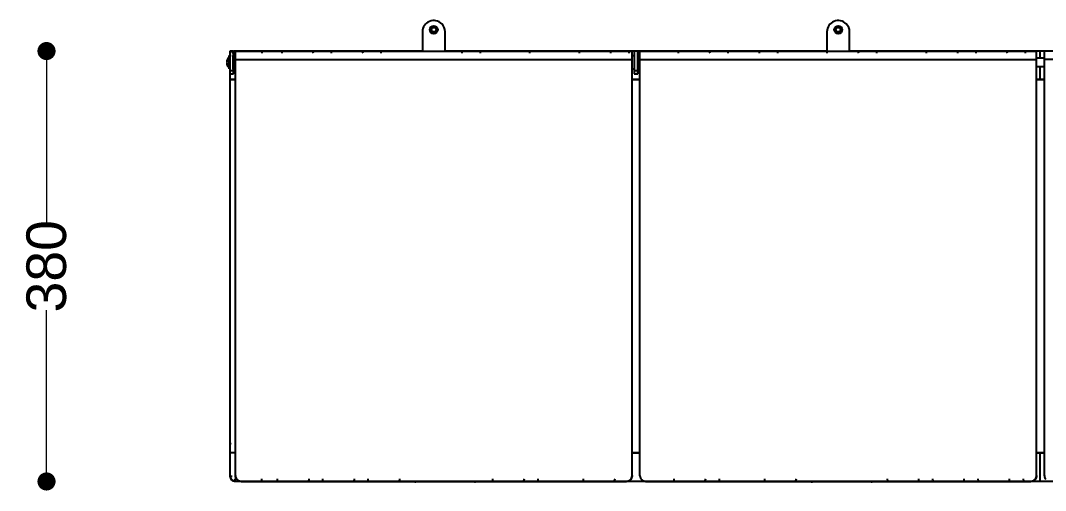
# Model space of a CAD drawing. Header units: millimetres. Extents: x 10366 to 18128, y 24546 to 29685.
# Drawn here: x 16061 to 16965, y 26720 to 27135 of the extents above; entities that cross this region are included whole.
import ezdxf

# ---------------------------------------------------------------- set-up
doc = ezdxf.new("R2010")
doc.units = ezdxf.units.MM
doc.header["$LTSCALE"] = 3
doc.layers.add('DomyÅ›lny', color=7, linetype='Continuous')
doc.styles.get("Standard").update_dxf_attribs({"font": 'arial.ttf'})
doc.dimstyles.new('MATEUSZ', dxfattribs={"dimtxt": 35, "dimasz": 16, "dimexe": 0.18, "dimexo": 0.0625, "dimgap": 0.09, "dimtad": 0, "dimdec": 0, "dimdsep": 46, "dimtxsty": 'Standard', "dimblk": 'DOT', "dimcen": 0.09, "dimse1": 1, "dimse2": 1, "dimadec": 0, "dimazin": 0, "dimtfac": 1, "dimtdec": 0, "dimtofl": 0, "dimtmove": 0, "dimatfit": 3, "dimfxl": 1, "dimtolj": 1, "dimtzin": 0, "dimlwd": 9, "dimlwe": 9, "dimarcsym": 0})

# ---------------------------------------------------------------- blocks, each defined once
blk = doc.blocks.new('_Dot')
at = {"color": 0, "linetype": 'ByBlock', "lineweight": -2}
blk.add_line((-0.5, 0), (-1, 0), dxfattribs=at)
at = {"color": 0, "linetype": 'ByBlock', "const_width": 0.5}
blk.add_lwpolyline([(-0.25, 0, 1), (0.25, 0, 1)], format="xyb", close=True, dxfattribs=at)
blk = doc.blocks.new('*D44')
at = {"color": 0, "lineweight": 9, "transparency": 16777216}
for p, q in [((16083.75, 27092.14), (16083.75, 26956.74)), ((16083.75, 26743.98), (16083.75, 26879.38))]:
    blk.add_line(p, q, dxfattribs=at)
at = {"layer": 'Defpoints', "color": 0, "transparency": 16777216}
for p in [(16250.55, 27108.14), (16083.75, 26727.98), (16255.58, 26727.98)]:
    blk.add_point(p, dxfattribs=at)
at = {"color": 0, "lineweight": 9, "transparency": 16777216, "xscale": 16, "yscale": 16, "zscale": 16}
for p, rotation in [((16083.75, 27108.14), 90), ((16083.75, 26727.98), 270)]:
    blk.add_blockref('_Dot', p, dxfattribs=dict(at, rotation=rotation))
at = {"color": 0, "transparency": 16777216, "insert": (16083.75, 26918.06), "char_height": 35, "attachment_point": 5, "rotation": 90}
blk.add_mtext('\\A1;380', dxfattribs=at)

msp = doc.modelspace()

# ---------------------------------------------------------------- linework, layer by layer
at = {"layer": 'DomyÅ›lny'}
for p, q in [((16415.55, 27125.14), (16415.55, 27108.14)), ((16435.55, 27108.14), (16435.55, 27125.14)), ((16772.55, 27125.14), (16772.55, 27108.14)), ((16792.55, 27108.14), (16792.55, 27125.14)), ((16248.65, 27108.14), (16245.65, 27108.14)), ((16250.55, 27108.14), (16600.55, 27108.14)), ((16415.65, 27108.14), (16250.65, 27108.14)), ((16772.57, 27108.14), (16434.71, 27108.14)), ((16605.55, 27108.14), (16602.55, 27108.14)), ((16607.55, 27108.14), (16957.55, 27108.14)), ((16960.65, 27108.14), (16791.63, 27108.14)), ((16960.65, 27102.14), (16960.65, 27108.14)), ((17130.02, 27108.14), (16960.65, 27108.14)), ((16960.65, 27102.14), (16960.65, 27108.14)), ((17314.75, 27108.14), (16964.75, 27108.14)), ((16244.83, 27099.64), (16243.06, 27099.64)), ((16244.83, 27096.64), (16243.06, 27096.64)), ((16244.83, 27103.89), (16245.63, 27103.89)), ((16250.54, 27104.14), (16248.54, 27104.14)), ((16250.55, 26733.13), (16250.55, 27100.54)), ((16250.55, 27100.54), (16600.55, 27100.54)), ((16600.55, 27104.14), (16602.55, 27104.14)), ((16600.55, 26733.13), (16600.55, 27100.54)), ((16607.55, 27104.14), (16605.55, 27104.14)), ((16607.55, 26733.13), (16607.55, 27100.54)), ((16607.55, 27100.54), (16957.55, 27100.54)), ((16957.55, 27102.14), (16964.75, 27102.14)), ((16957.55, 26733.13), (16957.55, 27100.54)), ((17314.75, 27100.54), (16964.75, 27100.54)), ((16964.75, 26733.13), (16964.75, 27100.54)), ((16244.83, 27092.39), (16245.63, 27092.39)), ((16245.65, 27092.68), (16245.65, 27083.16)), ((16245.65, 27091.07), (16248.65, 27091.07)), ((16245.65, 27088.14), (16248.65, 27088.14)), ((16250.54, 27092.14), (16248.54, 27092.14)), ((16602.55, 27092.14), (16600.55, 27092.14)), ((16602.55, 27091.07), (16605.55, 27091.07)), ((16602.55, 27088.14), (16605.55, 27088.14)), ((16607.55, 27092.14), (16605.55, 27092.14)), ((16964.75, 27094.14), (16957.55, 27094.14)), ((16960.65, 27083.16), (16960.65, 27094.14)), ((16960.65, 27083.16), (16960.65, 27094.14)), ((16250.55, 27083.16), (16245.65, 27083.16)), ((16245.65, 27083.16), (16245.65, 26753.16)), ((16245.65, 27083.16), (16250.55, 27083.16)), ((16607.55, 27083.16), (16600.55, 27083.16)), ((16600.55, 27083.16), (16607.55, 27083.16)), ((16964.75, 27083.16), (16957.55, 27083.16)), ((16957.55, 27083.16), (16960.65, 27083.16)), ((16960.65, 27083.16), (16964.75, 27083.16)), ((16250.55, 26753.16), (16245.65, 26753.16)), ((16245.65, 26753.16), (16245.65, 26733.18)), ((16250.55, 26753.16), (16245.65, 26753.16)), ((16600.55, 26753.16), (16607.55, 26753.16)), ((16607.55, 26753.16), (16600.55, 26753.16)), ((16957.55, 26753.16), (16964.75, 26753.16)), ((16960.65, 26753.16), (16957.55, 26753.16)), ((16960.65, 26728.18), (16960.65, 26753.16)), ((16964.75, 26753.16), (16960.65, 26753.16)), ((16960.65, 26728.18), (16960.65, 26753.16)), ((16250.55, 26732.98), (16250.55, 26733.13)), ((16250.65, 26728.18), (16960.65, 26728.18)), ((16255.58, 26728.14), (16595.52, 26728.14)), ((16255.58, 26727.98), (16595.52, 26727.98)), ((16600.55, 26733.13), (16600.55, 26732.98)), ((16607.55, 26732.98), (16607.55, 26733.13)), ((16612.58, 26728.14), (16952.52, 26728.14)), ((16612.58, 26727.98), (16952.52, 26727.98)), ((16957.55, 26733.13), (16957.55, 26732.98)), ((16960.65, 26728.18), (17671.65, 26728.18)), ((16964.75, 26733.13), (16964.75, 26732.98))]:
    msp.add_line(p, q, dxfattribs=at)
for points in [[(16245.65, 27108.14, 0), (16245.65, 27108.14, 0), (16245.65, 27108.14, 0), (16245.65, 27108.14, 0), (16245.65, 27108.14, 0), (16245.65, 27108.14, 0), (16245.65, 27108.14, 0), (16245.65, 27108.14, 0), (16245.65, 27108.14, 0), (16245.65, 27108.14, 0), (16245.65, 27108.14, 0), (16245.65, 27108.14, 0), (16245.65, 27108.13, 0), (16245.65, 27108.1, 0), (16245.65, 27107.98, 0), (16245.65, 27107.46, 0), (16245.65, 27102.01, 0), (16245.65, 27091.07, 0)], [(16248.65, 27091.07, 0), (16248.65, 27108.14, 0)], [(16250.14, 27108.13, 0), (16250.14, 27108.13, 0), (16250.14, 27108.13, 0), (16250.14, 27108.13, 0), (16250.14, 27108.13, 0), (16250.14, 27108.13, 0), (16250.14, 27108.13, 0), (16250.14, 27108.13, 0), (16250.14, 27108.13, 0), (16250.14, 27108.13, 0), (16250.14, 27108.13, 0), (16250.14, 27108.13, 0), (16250.14, 27108.13, 0), (16250.14, 27108.13, 0), (16250.14, 27108.12, 0), (16250.14, 27108.07, 0), (16250.14, 27107.89, 0), (16250.14, 27106.13, 0)], [(16250.55, 27100.54, 0), (16250.55, 27108.14, 0)], [(16273.65, 27108.13, 0), (16273.65, 27108.13, 0), (16273.65, 27108.13, 0), (16273.65, 27108.13, 0), (16273.65, 27108.13, 0), (16273.65, 27108.13, 0), (16273.65, 27108.13, 0), (16273.65, 27108.13, 0), (16273.65, 27108.13, 0), (16273.65, 27108.13, 0), (16273.65, 27108.13, 0), (16273.65, 27108.13, 0), (16273.65, 27108.13, 0), (16273.65, 27108.13, 0), (16273.65, 27108.12, 0), (16273.65, 27108.07, 0), (16273.65, 27107.89, 0), (16273.65, 27106.13, 0)], [(16291.38, 27108.18, 0), (16291.38, 27108.18, 0), (16291.38, 27108.18, 0), (16291.38, 27108.18, 0), (16291.38, 27108.18, 0), (16291.38, 27108.18, 0), (16291.38, 27108.18, 0), (16291.38, 27108.18, 0), (16291.38, 27108.18, 0), (16291.38, 27108.18, 0), (16291.38, 27108.18, 0), (16291.38, 27108.18, 0), (16291.38, 27108.18, 0), (16291.38, 27108.18, 0), (16291.38, 27108.17, 0), (16291.38, 27108.12, 0), (16291.38, 27107.93, 0), (16291.38, 27106.18, 0)], [(16335.13, 27108.18, 0), (16335.13, 27108.18, 0), (16335.13, 27108.18, 0), (16335.13, 27108.18, 0), (16335.13, 27108.18, 0), (16335.13, 27108.18, 0), (16335.13, 27108.18, 0), (16335.13, 27108.18, 0), (16335.13, 27108.18, 0), (16335.13, 27108.18, 0), (16335.13, 27108.18, 0), (16335.13, 27108.18, 0), (16335.13, 27108.18, 0), (16335.13, 27108.18, 0), (16335.13, 27108.17, 0), (16335.13, 27108.12, 0), (16335.13, 27107.93, 0), (16335.13, 27106.18, 0)], [(16378.88, 27108.18, 0), (16378.88, 27108.18, 0), (16378.88, 27108.18, 0), (16378.88, 27108.18, 0), (16378.88, 27108.18, 0), (16378.88, 27108.18, 0), (16378.88, 27108.18, 0), (16378.88, 27108.18, 0), (16378.88, 27108.18, 0), (16378.88, 27108.18, 0), (16378.88, 27108.18, 0), (16378.88, 27108.18, 0), (16378.88, 27108.18, 0), (16378.88, 27108.18, 0), (16378.88, 27108.17, 0), (16378.88, 27108.12, 0), (16378.88, 27107.93, 0), (16378.88, 27106.18, 0)], [(16466.38, 27108.18, 0), (16466.38, 27108.18, 0), (16466.38, 27108.18, 0), (16466.38, 27108.18, 0), (16466.38, 27108.18, 0), (16466.38, 27108.18, 0), (16466.38, 27108.18, 0), (16466.38, 27108.18, 0), (16466.38, 27108.18, 0), (16466.38, 27108.18, 0), (16466.38, 27108.18, 0), (16466.38, 27108.18, 0), (16466.38, 27108.18, 0), (16466.38, 27108.18, 0), (16466.38, 27108.17, 0), (16466.38, 27108.12, 0), (16466.38, 27107.93, 0), (16466.38, 27106.18, 0)], [(16510.13, 27108.18, 0), (16510.13, 27108.18, 0), (16510.13, 27108.18, 0), (16510.13, 27108.18, 0), (16510.13, 27108.18, 0), (16510.13, 27108.18, 0), (16510.13, 27108.18, 0), (16510.13, 27108.18, 0), (16510.13, 27108.18, 0), (16510.13, 27108.18, 0), (16510.13, 27108.18, 0), (16510.13, 27108.18, 0), (16510.13, 27108.18, 0), (16510.13, 27108.18, 0), (16510.13, 27108.17, 0), (16510.13, 27108.12, 0), (16510.13, 27107.93, 0), (16510.13, 27106.18, 0)], [(16553.88, 27108.18, 0), (16553.88, 27108.18, 0), (16553.88, 27108.18, 0), (16553.88, 27108.18, 0), (16553.88, 27108.18, 0), (16553.88, 27108.18, 0), (16553.88, 27108.18, 0), (16553.88, 27108.18, 0), (16553.88, 27108.18, 0), (16553.88, 27108.18, 0), (16553.88, 27108.18, 0), (16553.88, 27108.18, 0), (16553.88, 27108.18, 0), (16553.88, 27108.18, 0), (16553.88, 27108.17, 0), (16553.88, 27108.12, 0), (16553.88, 27107.93, 0), (16553.88, 27106.18, 0)], [(16597.63, 27108.18, 0), (16597.63, 27108.18, 0), (16597.63, 27108.18, 0), (16597.63, 27108.18, 0), (16597.63, 27108.18, 0), (16597.63, 27108.18, 0), (16597.63, 27108.18, 0), (16597.63, 27108.18, 0), (16597.63, 27108.18, 0), (16597.63, 27108.18, 0), (16597.63, 27108.18, 0), (16597.63, 27108.18, 0), (16597.63, 27108.18, 0), (16597.63, 27108.18, 0), (16597.63, 27108.17, 0), (16597.63, 27108.12, 0), (16597.63, 27107.93, 0), (16597.63, 27106.18, 0)], [(16600.55, 27100.54, 0), (16600.55, 27108.14, 0)], [(16602.55, 27108.14, 0), (16602.55, 27108.14, 0), (16602.55, 27108.14, 0), (16602.55, 27108.14, 0), (16602.55, 27108.14, 0), (16602.55, 27108.14, 0), (16602.55, 27108.14, 0), (16602.55, 27108.14, 0), (16602.55, 27108.14, 0), (16602.55, 27108.14, 0), (16602.55, 27108.14, 0), (16602.55, 27108.14, 0), (16602.55, 27108.13, 0), (16602.55, 27108.1, 0), (16602.55, 27107.98, 0), (16602.55, 27107.46, 0), (16602.55, 27102.01, 0), (16602.55, 27091.07, 0)], [(16605.55, 27091.07, 0), (16605.55, 27108.14, 0)], [(16607.55, 27100.54, 0), (16607.55, 27108.14, 0)], [(16641.38, 27108.18, 0), (16641.38, 27108.18, 0), (16641.38, 27108.18, 0), (16641.38, 27108.18, 0), (16641.38, 27108.18, 0), (16641.38, 27108.18, 0), (16641.38, 27108.18, 0), (16641.38, 27108.18, 0), (16641.38, 27108.18, 0), (16641.38, 27108.18, 0), (16641.38, 27108.18, 0), (16641.38, 27108.18, 0), (16641.38, 27108.18, 0), (16641.38, 27108.18, 0), (16641.38, 27108.17, 0), (16641.38, 27108.12, 0), (16641.38, 27107.93, 0), (16641.38, 27106.18, 0)], [(16685.13, 27108.18, 0), (16685.13, 27108.18, 0), (16685.13, 27108.18, 0), (16685.13, 27108.18, 0), (16685.13, 27108.18, 0), (16685.13, 27108.18, 0), (16685.13, 27108.18, 0), (16685.13, 27108.18, 0), (16685.13, 27108.18, 0), (16685.13, 27108.18, 0), (16685.13, 27108.18, 0), (16685.13, 27108.18, 0), (16685.13, 27108.18, 0), (16685.13, 27108.18, 0), (16685.13, 27108.17, 0), (16685.13, 27108.12, 0), (16685.13, 27107.93, 0), (16685.13, 27106.18, 0)], [(16728.88, 27108.18, 0), (16728.88, 27108.18, 0), (16728.88, 27108.18, 0), (16728.88, 27108.18, 0), (16728.88, 27108.18, 0), (16728.88, 27108.18, 0), (16728.88, 27108.18, 0), (16728.88, 27108.18, 0), (16728.88, 27108.18, 0), (16728.88, 27108.18, 0), (16728.88, 27108.18, 0), (16728.88, 27108.18, 0), (16728.88, 27108.18, 0), (16728.88, 27108.18, 0), (16728.88, 27108.17, 0), (16728.88, 27108.12, 0), (16728.88, 27107.93, 0), (16728.88, 27106.18, 0)], [(16772.63, 27108.18, 0), (16772.63, 27108.18, 0), (16772.63, 27108.18, 0), (16772.63, 27108.18, 0), (16772.63, 27108.18, 0), (16772.63, 27108.18, 0), (16772.63, 27108.18, 0), (16772.63, 27108.18, 0), (16772.63, 27108.18, 0), (16772.63, 27108.18, 0), (16772.63, 27108.18, 0), (16772.63, 27108.18, 0), (16772.63, 27108.18, 0), (16772.63, 27108.18, 0), (16772.63, 27108.17, 0), (16772.63, 27108.12, 0), (16772.63, 27107.93, 0), (16772.63, 27106.18, 0)], [(16816.38, 27108.18, 0), (16816.38, 27108.18, 0), (16816.38, 27108.18, 0), (16816.38, 27108.18, 0), (16816.38, 27108.18, 0), (16816.38, 27108.18, 0), (16816.38, 27108.18, 0), (16816.38, 27108.18, 0), (16816.38, 27108.18, 0), (16816.38, 27108.18, 0), (16816.38, 27108.18, 0), (16816.38, 27108.18, 0), (16816.38, 27108.18, 0), (16816.38, 27108.18, 0), (16816.38, 27108.17, 0), (16816.38, 27108.12, 0), (16816.38, 27107.93, 0), (16816.38, 27106.18, 0)], [(16860.13, 27108.18, 0), (16860.13, 27108.18, 0), (16860.13, 27108.18, 0), (16860.13, 27108.18, 0), (16860.13, 27108.18, 0), (16860.13, 27108.18, 0), (16860.13, 27108.18, 0), (16860.13, 27108.18, 0), (16860.13, 27108.18, 0), (16860.13, 27108.18, 0), (16860.13, 27108.18, 0), (16860.13, 27108.18, 0), (16860.13, 27108.18, 0), (16860.13, 27108.18, 0), (16860.13, 27108.17, 0), (16860.13, 27108.12, 0), (16860.13, 27107.93, 0), (16860.13, 27106.18, 0)], [(16903.88, 27108.18, 0), (16903.88, 27108.18, 0), (16903.88, 27108.18, 0), (16903.88, 27108.18, 0), (16903.88, 27108.18, 0), (16903.88, 27108.18, 0), (16903.88, 27108.18, 0), (16903.88, 27108.18, 0), (16903.88, 27108.18, 0), (16903.88, 27108.18, 0), (16903.88, 27108.18, 0), (16903.88, 27108.18, 0), (16903.88, 27108.18, 0), (16903.88, 27108.18, 0), (16903.88, 27108.17, 0), (16903.88, 27108.12, 0), (16903.88, 27107.93, 0), (16903.88, 27106.18, 0)], [(16947.63, 27108.18, 0), (16947.63, 27108.18, 0), (16947.63, 27108.18, 0), (16947.63, 27108.18, 0), (16947.63, 27108.18, 0), (16947.63, 27108.18, 0), (16947.63, 27108.18, 0), (16947.63, 27108.18, 0), (16947.63, 27108.18, 0), (16947.63, 27108.18, 0), (16947.63, 27108.18, 0), (16947.63, 27108.18, 0), (16947.63, 27108.18, 0), (16947.63, 27108.18, 0), (16947.63, 27108.17, 0), (16947.63, 27108.12, 0), (16947.63, 27107.93, 0), (16947.63, 27106.18, 0)], [(16957.55, 27100.54, 0), (16957.55, 27108.14, 0)], [(16964.75, 27100.54, 0), (16964.75, 27108.14, 0)], [(16243.06, 27099.64, 0), (16243, 27098.89, 0), (16243.06, 27098.14, 0)], [(16243.06, 27098.14, 0), (16243, 27097.39, 0), (16243.06, 27096.64, 0)], [(16244.83, 27101.69, 0), (16244.83, 27103.48, 0), (16244.83, 27103.84, 0), (16244.83, 27103.89, 0), (16244.83, 27103.89, 0), (16244.83, 27103.89, 0), (16244.83, 27103.89, 0), (16244.83, 27103.89, 0), (16244.83, 27103.89, 0), (16244.83, 27103.89, 0), (16244.83, 27103.89, 0), (16244.83, 27103.89, 0), (16244.83, 27103.89, 0), (16244.83, 27103.89, 0), (16244.83, 27103.89, 0), (16244.83, 27103.89, 0), (16244.83, 27103.89, 0), (16244.83, 27103.87, 0), (16244.83, 27103.82, 0), (16244.83, 27103.61, 0), (16244.83, 27102.7, 0), (16244.83, 27092.39, 0)], [(16245.63, 27103.89, 0), (16245.63, 27103.89, 0), (16245.63, 27103.89, 0), (16245.63, 27103.89, 0), (16245.63, 27103.89, 0), (16245.63, 27103.89, 0), (16245.63, 27103.89, 0), (16245.63, 27103.89, 0), (16245.63, 27103.89, 0), (16245.63, 27103.89, 0), (16245.63, 27103.89, 0), (16245.63, 27103.89, 0), (16245.63, 27103.88, 0), (16245.63, 27103.85, 0), (16245.63, 27103.72, 0), (16245.63, 27103.18, 0), (16245.63, 27092.39, 0)], [(16245.65, 27102.39, 0), (16245.65, 27102.39, 0), (16245.65, 27102.39, 0), (16245.65, 27102.39, 0), (16245.65, 27102.39, 0), (16245.65, 27102.39, 0), (16245.65, 27102.39, 0), (16245.65, 27102.39, 0), (16245.65, 27102.39, 0), (16245.65, 27102.39, 0), (16245.65, 27102.39, 0), (16245.65, 27102.39, 0), (16245.65, 27102.38, 0), (16245.65, 27102.36, 0), (16245.65, 27102.27, 0), (16245.65, 27101.87, 0), (16245.65, 27093.89, 0)], [(16248.54, 27092.14, 0), (16248.54, 27092.14, 0), (16248.54, 27092.14, 0), (16248.54, 27092.14, 0), (16248.54, 27092.14, 0), (16248.54, 27092.14, 0), (16248.54, 27092.14, 0), (16248.54, 27092.14, 0), (16248.54, 27092.14, 0), (16248.54, 27092.14, 0), (16248.54, 27092.14, 0), (16248.54, 27092.14, 0), (16248.54, 27092.15, 0), (16248.54, 27092.18, 0), (16248.54, 27092.31, 0), (16248.54, 27092.88, 0), (16248.54, 27104.14, 0)], [(16248.65, 27095.86, 0), (16248.65, 27102.39, 0)], [(16602.55, 27104.14, 0), (16602.55, 27104.14, 0), (16602.55, 27104.14, 0), (16602.55, 27104.14, 0), (16602.55, 27104.14, 0), (16602.55, 27104.14, 0), (16602.55, 27104.14, 0), (16602.55, 27104.14, 0), (16602.55, 27104.14, 0), (16602.55, 27104.14, 0), (16602.55, 27104.14, 0), (16602.55, 27104.14, 0), (16602.55, 27104.13, 0), (16602.55, 27104.1, 0), (16602.55, 27103.96, 0), (16602.55, 27103.4, 0), (16602.55, 27092.14, 0)], [(16602.55, 27100.63, 0), (16602.55, 27093.89, 0)], [(16605.55, 27092.14, 0), (16605.55, 27092.14, 0), (16605.55, 27092.14, 0), (16605.55, 27092.14, 0), (16605.55, 27092.14, 0), (16605.55, 27092.14, 0), (16605.55, 27092.14, 0), (16605.55, 27092.14, 0), (16605.55, 27092.14, 0), (16605.55, 27092.14, 0), (16605.55, 27092.14, 0), (16605.55, 27092.14, 0), (16605.55, 27092.15, 0), (16605.55, 27092.18, 0), (16605.55, 27092.31, 0), (16605.55, 27092.88, 0), (16605.55, 27104.14, 0)], [(16605.55, 27095.86, 0), (16605.55, 27102.39, 0)], [(16244.83, 27092.39, 0), (16244.83, 27092.39, 0), (16244.83, 27092.39, 0), (16244.83, 27092.39, 0), (16244.83, 27092.39, 0), (16244.83, 27092.39, 0), (16244.83, 27092.39, 0), (16244.83, 27092.39, 0), (16244.83, 27092.39, 0), (16244.83, 27092.39, 0), (16244.83, 27092.39, 0), (16244.83, 27092.39, 0), (16244.83, 27092.39, 0), (16244.83, 27092.41, 0), (16244.83, 27092.46, 0), (16244.83, 27092.7, 0), (16244.83, 27093.67, 0), (16244.83, 27095.33, 0)], [(16245.65, 27091.07, 0), (16245.65, 27088.84, 0), (16245.65, 27088.31, 0), (16245.65, 27088.18, 0), (16245.65, 27088.15, 0), (16245.65, 27088.14, 0), (16245.65, 27088.14, 0), (16245.65, 27088.14, 0), (16245.65, 27088.14, 0), (16245.65, 27088.14, 0), (16245.65, 27088.14, 0), (16245.65, 27088.14, 0), (16245.65, 27088.14, 0), (16245.65, 27088.14, 0), (16245.65, 27088.14, 0), (16245.65, 27088.14, 0), (16245.65, 27088.14, 0), (16245.65, 27088.14, 0), (16245.65, 27088.14, 0)], [(16248.65, 27088.14, 0), (16248.65, 27088.14, 0), (16248.65, 27088.14, 0), (16248.65, 27088.14, 0), (16248.65, 27088.14, 0), (16248.65, 27088.14, 0), (16248.65, 27088.14, 0), (16248.65, 27088.14, 0), (16248.65, 27088.14, 0), (16248.65, 27088.14, 0), (16248.65, 27088.14, 0), (16248.65, 27088.14, 0), (16248.65, 27088.14, 0), (16248.65, 27088.16, 0), (16248.65, 27088.21, 0), (16248.65, 27088.43, 0), (16248.65, 27089.37, 0), (16248.65, 27091.07, 0)], [(16602.55, 27091.07, 0), (16602.55, 27088.84, 0), (16602.55, 27088.31, 0), (16602.55, 27088.18, 0), (16602.55, 27088.15, 0), (16602.55, 27088.14, 0), (16602.55, 27088.14, 0), (16602.55, 27088.14, 0), (16602.55, 27088.14, 0), (16602.55, 27088.14, 0), (16602.55, 27088.14, 0), (16602.55, 27088.14, 0), (16602.55, 27088.14, 0), (16602.55, 27088.14, 0), (16602.55, 27088.14, 0), (16602.55, 27088.14, 0), (16602.55, 27088.14, 0)], [(16605.55, 27088.14, 0), (16605.55, 27088.14, 0), (16605.55, 27088.14, 0), (16605.55, 27088.14, 0), (16605.55, 27088.14, 0), (16605.55, 27088.14, 0), (16605.55, 27088.14, 0), (16605.55, 27088.14, 0), (16605.55, 27088.14, 0), (16605.55, 27088.14, 0), (16605.55, 27088.14, 0), (16605.55, 27088.14, 0), (16605.55, 27088.14, 0), (16605.55, 27088.16, 0), (16605.55, 27088.21, 0), (16605.55, 27088.43, 0), (16605.55, 27089.37, 0), (16605.55, 27091.07, 0)], [(16245.65, 26732.67, 0), (16245.65, 26732.67, 0), (16245.65, 26732.67, 0), (16245.65, 26732.67, 0), (16245.65, 26732.67, 0), (16245.65, 26732.67, 0), (16245.65, 26732.67, 0), (16245.65, 26732.67, 0), (16245.65, 26732.67, 0), (16245.65, 26732.67, 0), (16245.65, 26732.67, 0), (16245.65, 26732.67, 0), (16245.65, 26732.67, 0), (16245.66, 26732.67, 0), (16245.71, 26732.67, 0), (16245.9, 26732.67, 0), (16247.65, 26732.67, 0)], [(16250.14, 26728.18, 0), (16250.14, 26728.18, 0), (16250.14, 26728.18, 0), (16250.14, 26728.18, 0), (16250.14, 26728.18, 0), (16250.14, 26728.18, 0), (16250.14, 26728.18, 0), (16250.14, 26728.18, 0), (16250.14, 26728.18, 0), (16250.14, 26728.18, 0), (16250.14, 26728.18, 0), (16250.14, 26728.18, 0), (16250.14, 26728.18, 0), (16250.14, 26728.19, 0), (16250.14, 26728.24, 0), (16250.14, 26728.43, 0), (16250.14, 26730.18, 0)], [(16250.55, 26733.13, 0), (16250.57, 26732.65, 0), (16250.64, 26732.17, 0), (16250.76, 26731.69, 0), (16250.93, 26731.22, 0), (16251.15, 26730.77, 0), (16251.4, 26730.35, 0), (16251.7, 26729.96, 0), (16252.02, 26729.6, 0)], [(16252.02, 26729.45, 0), (16251.7, 26729.8, 0), (16251.4, 26730.19, 0), (16251.15, 26730.62, 0), (16250.93, 26731.07, 0), (16250.76, 26731.53, 0), (16250.64, 26732.01, 0), (16250.57, 26732.49, 0), (16250.55, 26732.98, 0)], [(16252.02, 26729.6, 0), (16252.38, 26729.28, 0), (16252.78, 26728.99, 0), (16253.2, 26728.73, 0), (16253.65, 26728.52, 0), (16254.12, 26728.35, 0), (16254.61, 26728.23, 0), (16255.09, 26728.16, 0), (16255.58, 26728.14, 0)], [(16255.58, 26727.98, 0), (16255.09, 26728.01, 0), (16254.61, 26728.08, 0), (16254.12, 26728.2, 0), (16253.65, 26728.36, 0), (16253.2, 26728.58, 0), (16252.78, 26728.83, 0), (16252.38, 26729.12, 0), (16252.02, 26729.45, 0)], [(16273.65, 26728.18, 0), (16273.65, 26728.18, 0), (16273.65, 26728.18, 0), (16273.65, 26728.18, 0), (16273.65, 26728.18, 0), (16273.65, 26728.18, 0), (16273.65, 26728.18, 0), (16273.65, 26728.18, 0), (16273.65, 26728.18, 0), (16273.65, 26728.18, 0), (16273.65, 26728.18, 0), (16273.65, 26728.18, 0), (16273.65, 26728.18, 0), (16273.65, 26728.19, 0), (16273.65, 26728.24, 0), (16273.65, 26728.43, 0), (16273.65, 26730.18, 0)], [(16287.65, 26728.18, 0), (16287.65, 26728.18, 0), (16287.65, 26728.18, 0), (16287.65, 26728.18, 0), (16287.65, 26728.18, 0), (16287.65, 26728.18, 0), (16287.65, 26728.18, 0), (16287.65, 26728.18, 0), (16287.65, 26728.18, 0), (16287.65, 26728.18, 0), (16287.65, 26728.18, 0), (16287.65, 26728.18, 0), (16287.65, 26728.18, 0), (16287.65, 26728.19, 0), (16287.65, 26728.24, 0), (16287.65, 26728.43, 0), (16287.65, 26730.18, 0)], [(16327.65, 26728.18, 0), (16327.65, 26728.18, 0), (16327.65, 26728.18, 0), (16327.65, 26728.18, 0), (16327.65, 26728.18, 0), (16327.65, 26728.18, 0), (16327.65, 26728.18, 0), (16327.65, 26728.18, 0), (16327.65, 26728.18, 0), (16327.65, 26728.18, 0), (16327.65, 26728.18, 0), (16327.65, 26728.18, 0), (16327.65, 26728.18, 0), (16327.65, 26728.19, 0), (16327.65, 26728.24, 0), (16327.65, 26728.43, 0), (16327.65, 26730.18, 0)], [(16367.65, 26728.18, 0), (16367.65, 26728.18, 0), (16367.65, 26728.18, 0), (16367.65, 26728.18, 0), (16367.65, 26728.18, 0), (16367.65, 26728.18, 0), (16367.65, 26728.18, 0), (16367.65, 26728.18, 0), (16367.65, 26728.18, 0), (16367.65, 26728.18, 0), (16367.65, 26728.18, 0), (16367.65, 26728.18, 0), (16367.65, 26728.18, 0), (16367.65, 26728.19, 0), (16367.65, 26728.24, 0), (16367.65, 26728.43, 0), (16367.65, 26730.18, 0)], [(16477.63, 26728.18, 0), (16477.63, 26728.18, 0), (16477.63, 26728.18, 0), (16477.63, 26728.18, 0), (16477.63, 26728.18, 0), (16477.63, 26728.18, 0), (16477.63, 26728.18, 0), (16477.63, 26728.18, 0), (16477.63, 26728.18, 0), (16477.63, 26728.18, 0), (16477.63, 26728.18, 0), (16477.63, 26728.18, 0), (16477.63, 26728.18, 0), (16477.63, 26728.19, 0), (16477.63, 26728.24, 0), (16477.63, 26728.43, 0), (16477.63, 26730.18, 0)], [(16517.63, 26728.18, 0), (16517.63, 26728.18, 0), (16517.63, 26728.18, 0), (16517.63, 26728.18, 0), (16517.63, 26728.18, 0), (16517.63, 26728.18, 0), (16517.63, 26728.18, 0), (16517.63, 26728.18, 0), (16517.63, 26728.18, 0), (16517.63, 26728.18, 0), (16517.63, 26728.18, 0), (16517.63, 26728.18, 0), (16517.63, 26728.18, 0), (16517.63, 26728.19, 0), (16517.63, 26728.24, 0), (16517.63, 26728.43, 0), (16517.63, 26730.18, 0)], [(16557.63, 26728.18, 0), (16557.63, 26728.18, 0), (16557.63, 26728.18, 0), (16557.63, 26728.18, 0), (16557.63, 26728.18, 0), (16557.63, 26728.18, 0), (16557.63, 26728.18, 0), (16557.63, 26728.18, 0), (16557.63, 26728.18, 0), (16557.63, 26728.18, 0), (16557.63, 26728.18, 0), (16557.63, 26728.18, 0), (16557.63, 26728.18, 0), (16557.63, 26728.19, 0), (16557.63, 26728.24, 0), (16557.63, 26728.43, 0), (16557.63, 26730.18, 0)], [(16595.52, 26728.14, 0), (16595.97, 26728.16, 0), (16596.44, 26728.22, 0), (16596.9, 26728.33, 0), (16597.37, 26728.49, 0), (16597.83, 26728.7, 0), (16598.27, 26728.95, 0), (16598.69, 26729.26, 0), (16599.08, 26729.6, 0)], [(16599.08, 26729.45, 0), (16598.72, 26729.12, 0), (16598.32, 26728.83, 0), (16597.9, 26728.58, 0), (16597.44, 26728.36, 0), (16596.97, 26728.2, 0), (16596.49, 26728.08, 0), (16596, 26728.01, 0), (16595.52, 26727.98, 0)], [(16599.08, 26729.6, 0), (16599.42, 26729.99, 0), (16599.73, 26730.4, 0), (16599.99, 26730.84, 0), (16600.2, 26731.29, 0), (16600.35, 26731.76, 0), (16600.47, 26732.22, 0), (16600.53, 26732.68, 0), (16600.55, 26733.13, 0)], [(16600.55, 26732.98, 0), (16600.53, 26732.49, 0), (16600.45, 26732.01, 0), (16600.33, 26731.53, 0), (16600.17, 26731.07, 0), (16599.95, 26730.62, 0), (16599.7, 26730.19, 0), (16599.4, 26729.8, 0), (16599.08, 26729.45, 0)], [(16607.55, 26733.13, 0), (16607.57, 26732.65, 0), (16607.64, 26732.17, 0), (16607.76, 26731.69, 0), (16607.93, 26731.22, 0), (16608.15, 26730.77, 0), (16608.4, 26730.35, 0), (16608.7, 26729.96, 0), (16609.02, 26729.6, 0)], [(16609.02, 26729.6, 0), (16609.38, 26729.28, 0), (16609.78, 26728.99, 0), (16610.2, 26728.73, 0), (16610.65, 26728.52, 0), (16611.12, 26728.35, 0), (16611.61, 26728.23, 0), (16612.09, 26728.16, 0), (16612.58, 26728.14, 0)], [(16612.58, 26727.98, 0), (16612.09, 26728.01, 0), (16611.61, 26728.08, 0), (16611.12, 26728.2, 0), (16610.65, 26728.36, 0), (16610.2, 26728.58, 0), (16609.78, 26728.83, 0), (16609.38, 26729.12, 0), (16609.02, 26729.45, 0)], [(16637.63, 26728.18, 0), (16637.63, 26728.18, 0), (16637.63, 26728.18, 0), (16637.63, 26728.18, 0), (16637.63, 26728.18, 0), (16637.63, 26728.18, 0), (16637.63, 26728.18, 0), (16637.63, 26728.18, 0), (16637.63, 26728.18, 0), (16637.63, 26728.18, 0), (16637.63, 26728.18, 0), (16637.63, 26728.18, 0), (16637.63, 26728.18, 0), (16637.63, 26728.19, 0), (16637.63, 26728.24, 0), (16637.63, 26728.43, 0), (16637.63, 26730.18, 0)], [(16677.63, 26728.18, 0), (16677.63, 26728.18, 0), (16677.63, 26728.18, 0), (16677.63, 26728.18, 0), (16677.63, 26728.18, 0), (16677.63, 26728.18, 0), (16677.63, 26728.18, 0), (16677.63, 26728.18, 0), (16677.63, 26728.18, 0), (16677.63, 26728.18, 0), (16677.63, 26728.18, 0), (16677.63, 26728.18, 0), (16677.63, 26728.18, 0), (16677.63, 26728.19, 0), (16677.63, 26728.24, 0), (16677.63, 26728.43, 0), (16677.63, 26730.18, 0)], [(16717.63, 26728.18, 0), (16717.63, 26728.18, 0), (16717.63, 26728.18, 0), (16717.63, 26728.18, 0), (16717.63, 26728.18, 0), (16717.63, 26728.18, 0), (16717.63, 26728.18, 0), (16717.63, 26728.18, 0), (16717.63, 26728.18, 0), (16717.63, 26728.18, 0), (16717.63, 26728.18, 0), (16717.63, 26728.18, 0), (16717.63, 26728.18, 0), (16717.63, 26728.19, 0), (16717.63, 26728.24, 0), (16717.63, 26728.43, 0), (16717.63, 26730.18, 0)], [(16853.65, 26728.18, 0), (16853.65, 26728.18, 0), (16853.65, 26728.18, 0), (16853.65, 26728.18, 0), (16853.65, 26728.18, 0), (16853.65, 26728.18, 0), (16853.65, 26728.18, 0), (16853.65, 26728.18, 0), (16853.65, 26728.18, 0), (16853.65, 26728.18, 0), (16853.65, 26728.18, 0), (16853.65, 26728.18, 0), (16853.65, 26728.18, 0), (16853.65, 26728.19, 0), (16853.65, 26728.24, 0), (16853.65, 26728.43, 0), (16853.65, 26730.18, 0)], [(16893.65, 26728.18, 0), (16893.65, 26728.18, 0), (16893.65, 26728.18, 0), (16893.65, 26728.18, 0), (16893.65, 26728.18, 0), (16893.65, 26728.18, 0), (16893.65, 26728.18, 0), (16893.65, 26728.18, 0), (16893.65, 26728.18, 0), (16893.65, 26728.18, 0), (16893.65, 26728.18, 0), (16893.65, 26728.18, 0), (16893.65, 26728.18, 0), (16893.65, 26728.19, 0), (16893.65, 26728.24, 0), (16893.65, 26728.43, 0), (16893.65, 26730.18, 0)], [(16933.65, 26728.18, 0), (16933.65, 26728.18, 0), (16933.65, 26728.18, 0), (16933.65, 26728.18, 0), (16933.65, 26728.18, 0), (16933.65, 26728.18, 0), (16933.65, 26728.18, 0), (16933.65, 26728.18, 0), (16933.65, 26728.18, 0), (16933.65, 26728.18, 0), (16933.65, 26728.18, 0), (16933.65, 26728.18, 0), (16933.65, 26728.18, 0), (16933.65, 26728.19, 0), (16933.65, 26728.24, 0), (16933.65, 26728.43, 0), (16933.65, 26730.18, 0)], [(16952.52, 26728.14, 0), (16952.97, 26728.16, 0), (16953.44, 26728.22, 0), (16953.9, 26728.33, 0), (16954.37, 26728.49, 0), (16954.83, 26728.7, 0), (16955.27, 26728.95, 0), (16955.69, 26729.26, 0), (16956.08, 26729.6, 0)], [(16956.08, 26729.45, 0), (16955.72, 26729.12, 0), (16955.32, 26728.83, 0), (16954.9, 26728.58, 0), (16954.44, 26728.36, 0), (16953.97, 26728.2, 0), (16953.49, 26728.08, 0), (16953, 26728.01, 0), (16952.52, 26727.98, 0)], [(16956.08, 26729.6, 0), (16956.42, 26729.99, 0), (16956.73, 26730.4, 0), (16956.99, 26730.84, 0), (16957.2, 26731.29, 0), (16957.35, 26731.76, 0), (16957.47, 26732.22, 0), (16957.53, 26732.68, 0), (16957.55, 26733.13, 0)], [(16957.55, 26732.98, 0), (16957.53, 26732.49, 0), (16957.45, 26732.01, 0), (16957.33, 26731.53, 0), (16957.17, 26731.07, 0), (16956.95, 26730.62, 0), (16956.7, 26730.19, 0), (16956.4, 26729.8, 0), (16956.08, 26729.45, 0)], [(16966.22, 26729.6, 0), (16965.87, 26729.99, 0), (16965.57, 26730.4, 0), (16965.31, 26730.84, 0), (16965.1, 26731.29, 0), (16964.94, 26731.76, 0), (16964.83, 26732.22, 0), (16964.77, 26732.68, 0), (16964.75, 26733.13, 0)]]:
    msp.add_polyline3d(points, dxfattribs=at)
for points in [[(16243.06, 27099.64, 0), (16243, 27099.64, 0)], [(16243.06, 27096.64, 0), (16243, 27096.64, 0)], [(16244.83, 27093.39, 0), (16244.83, 27093.39, 0), (16244.83, 27093.39, 0), (16244.83, 27093.39, 0), (16244.83, 27093.39, 0), (16244.83, 27093.39, 0), (16244.83, 27093.39, 0), (16244.83, 27093.39, 0), (16244.83, 27093.39, 0), (16244.83, 27093.39, 0), (16244.83, 27093.39, 0), (16244.83, 27093.4, 0), (16244.83, 27093.42, 0), (16244.83, 27093.53, 0), (16244.83, 27093.98, 0), (16244.83, 27102.17, 0), (16244.83, 27102.87, 0), (16244.83, 27102.89, 0), (16244.83, 27102.89, 0), (16244.83, 27102.89, 0), (16244.83, 27102.89, 0), (16244.83, 27102.89, 0), (16244.83, 27102.89, 0), (16244.83, 27102.89, 0), (16244.83, 27102.89, 0), (16244.83, 27102.89, 0), (16244.83, 27102.89, 0), (16244.83, 27102.89, 0), (16244.83, 27102.89, 0), (16244.83, 27102.89, 0), (16244.83, 27102.89, 0), (16244.83, 27102.89, 0), (16244.83, 27102.89, 0), (16244.83, 27102.88, 0), (16244.83, 27102.86, 0), (16244.83, 27102.75, 0), (16244.83, 27102.3, 0)]]:
    msp.add_polyline3d(points, close=True, dxfattribs=at)
for centre, radius in [((16425.55, 27126.97), 3.5), ((16425.55, 27126.97), 3), ((16425.55, 27126.97), 2), ((16782.55, 27126.97), 3.5), ((16782.55, 27126.97), 3), ((16782.55, 27126.97), 2)]:
    msp.add_circle(centre, radius, dxfattribs=at)
for centre, radius, start, end in [((16425.55, 27125.14), 10, 45, 180), ((16425.55, 27125.14), 10, 0, 45), ((16782.55, 27125.14), 10, 45, 180), ((16782.55, 27125.14), 10, 0, 45), ((16250.65, 27103.14), 5, 158.89242, 180), ((16250.65, 27103.14), 5, 90, 135), ((16317.38, 27106.18), 2, 0, 90), ((16361.13, 27106.18), 2, 0, 90), ((16448.63, 27106.18), 2, 0, 90), ((16579.88, 27106.18), 2, 0, 90), ((16667.38, 27106.18), 2, 0, 90), ((16711.13, 27106.18), 2, 0, 90), ((16798.63, 27106.18), 2, 0, 90), ((16886.13, 27106.18), 2, 0, 90), ((16929.88, 27106.18), 2, 0, 90), ((16249.47, 27098.14), 6.64, 134.33269, 166.94523), ((16249.47, 27098.14), 6.64, 193.05477, 225.66731), ((16249.78, 26762.31), 4.13, 180, 204.8292), ((16250.65, 26733.18), 5, 180, 225), ((16250.14, 26732.67), 4.49, 180, 270), ((16250.65, 26733.18), 5, 225, 270), ((16250.65, 26733.18), 5, 225, 270), ((16313.65, 26730.18), 2, 270, 0), ((16353.65, 26730.18), 2, 270, 0), ((16393.65, 26730.18), 2, 270, 0), ((16409.78, 26731.81), 4.13, 242.70033, 270), ((16461.52, 26731.81), 4.13, 270, 297.29967), ((16503.63, 26730.18), 2, 270, 0), ((16583.63, 26730.18), 2, 270, 0), ((16663.63, 26730.18), 2, 270, 0), ((16743.63, 26730.18), 2, 270, 0), ((16759.78, 26731.81), 4.13, 242.70033, 270), ((16811.52, 26731.81), 4.13, 270, 297.29967), ((16827.65, 26730.18), 2, 180, 270), ((16867.65, 26730.18), 2, 180, 270), ((16907.65, 26730.18), 2, 180, 270), ((16947.65, 26730.18), 2, 180, 270)]:
    msp.add_arc(centre, radius, start, end, dxfattribs=at)

# ---------------------------------------------------------------- dimensions: what is measured, and where the dimension line sits
dim = msp.add_linear_dim(base=(16083.75, 26727.98), p1=(16250.55, 27108.14), p2=(16255.58, 26727.98), angle=90, dimstyle='MATEUSZ')
dim.commit()
dim.dimension.update_dxf_attribs({"geometry": '*D44', "text_midpoint": (16083.75, 26918.06)})

doc.saveas('drawing.dxf')
